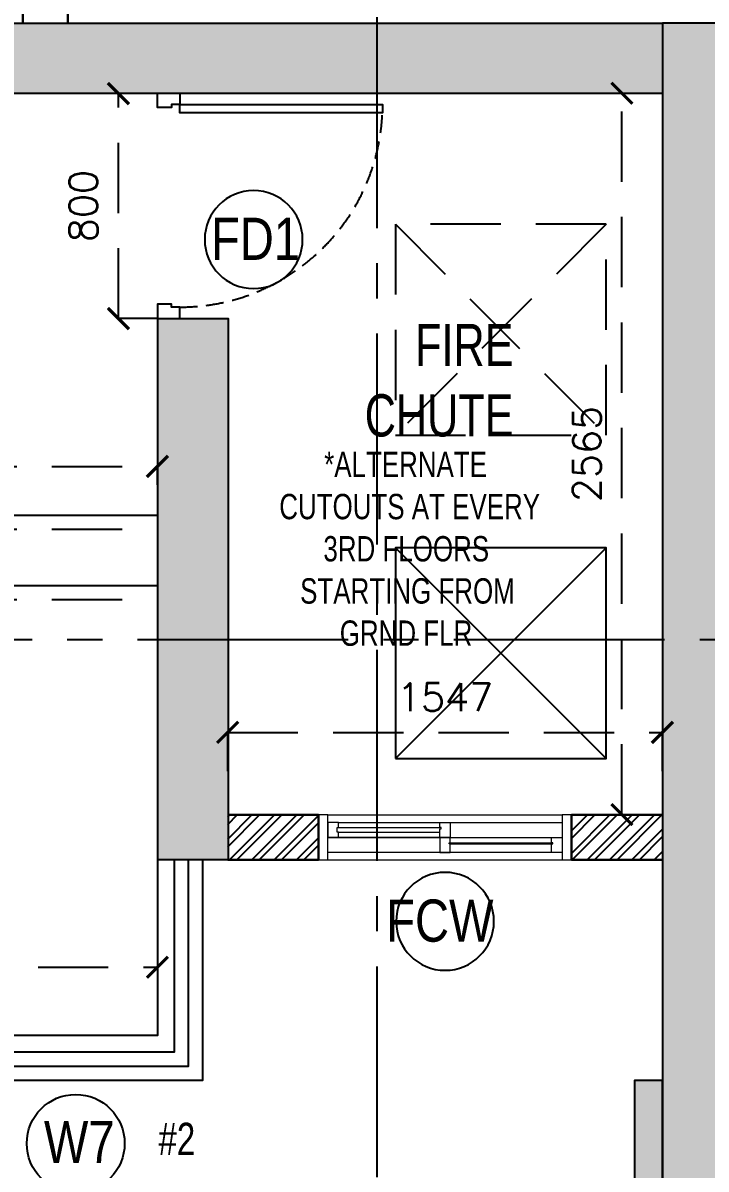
# Model space of a CAD drawing. Header units: millimetres. Extents: x 1180970 to 1231451, y -5737889 to -5695638.
# Drawn here: x 1213337 to 1215768, y -5719449 to -5715374 of the extents above; entities that cross this region are included whole.
import ezdxf
from ezdxf.enums import TextEntityAlignment as Align

# ---------------------------------------------------------------- set-up
doc = ezdxf.new("R2010")
doc.units = ezdxf.units.MM
doc.header["$LTSCALE"] = 1000
doc.header["$MEASUREMENT"] = 0
for name, pattern in [('AUDIT_D_120904163729-0', [0]), ('T8 - GROUND FLOOR CORE$0$$0$HIDDEN', [0.375, 0.25, -0.125]), ('T8 - GROUND FLOOR CORE$0$DASHED2', [0.375, 0.25, -0.125]), ('T8 - GROUND FLOOR CORE$0$HIDDEN', [0.375, 0.25, -0.125]), ('T8 - GROUND FLOOR CORE$0$T10-TYPICAL FLOOR CORE$0$HIDDEN', [0.375, 0.25, -0.125]), ('T8_REFUGE COLUMNS$0$CENTER2', [1.125, 0.75, -0.125, 0.125, -0.125])]:
    doc.linetypes.add(name, pattern=pattern)
doc.layers.get('0').update_dxf_attribs({"linetype": 'AUDIT_D_120904163729-0'})
for name, color, linetype, lineweight in [('3BHK-A$1$$1$A-WALL- 160', 6, 'Continuous', 30), ('T8 - GROUND FLOOR CORE$0$a-Text', 4, 'Continuous', 0), ('T8 - GROUND FLOOR CORE$0$A-WALL- 160', 6, 'Continuous', 30), ('T8 - GROUND FLOOR CORE$0$Window', 4, 'Continuous', 20), ('T8(T9 IS SIMILAR) - GROUND FLOOR - DIMENSION & TEXTING$0$R0-18-10-2014-T1-1st Podium Floor Plan$0$Text', 2, 'Continuous', 0), ('T8(T9 IS SIMILAR) - GROUND FLOOR$0$D&W', 8, 'Continuous', 25)]:
    doc.layers.add(name, color=color, linetype=linetype, lineweight=lineweight)
for name, color, linetype in [('T8 - GROUND FLOOR CORE$0$A-DIMENSIONS', 2, 'T8 - GROUND FLOOR CORE$0$HIDDEN'), ('T8 - GROUND FLOOR CORE$0$A-DOOR-FULL', 2, 'Continuous'), ('T8 - GROUND FLOOR CORE$0$A-FINISHED STAIRS', 1, 'Continuous'), ('T8 - GROUND FLOOR CORE$0$A-UNFINISHED STAIRS', 30, 'T8 - GROUND FLOOR CORE$0$DASHED2'), ('T8 - GROUND FLOOR CORE$0$a-window-no', 125, 'Continuous'), ('T8 - GROUND FLOOR CORE$0$BEAM', 5, 'T8 - GROUND FLOOR CORE$0$HIDDEN'), ('T8 - GROUND FLOOR CORE$0$T10-TYPICAL FLOOR CORE$0$A-SLAB SUNK-AC LEDGES', 251, 'T8 - GROUND FLOOR CORE$0$T10-TYPICAL FLOOR CORE$0$HIDDEN'), ('T8_REFUGE COLUMNS$0$A-CENTERLINE', 193, 'T8_REFUGE COLUMNS$0$CENTER2'), ('T8_REFUGE COLUMNS$0$A-RCC COLS', 3, 'Continuous'), ('T8_REFUGE COLUMNS$0$A-SHEAR WALL THICKENING', 3, 'Continuous')]:
    doc.layers.add(name, color=color, linetype=linetype)
doc.layers.add('T8_REFUGE COLUMNS$0$COL-HATCH', color=7, linetype='Continuous', lineweight=25, true_color=0xa3a3a3)
doc.styles.add('T8 - GROUND FLOOR CORE$0$ARIAL ARROW', font='swisscl.ttf')
doc.styles.add('T8 - GROUND FLOOR CORE$0$LODHA STANDERD', font='sanss___.ttf')
doc.styles.add('T8 - GROUND FLOOR CORE$0$Romans 1', font='romans.shx', dxfattribs={"height": 100})
doc.styles.add('T8(T9 IS SIMILAR) - GROUND FLOOR - DIMENSION & TEXTING$0$ARIAL ARROW', font='swisscl.ttf')
doc.dimstyles.new('T8 - GROUND FLOOR CORE$0$ALPINE S', dxfattribs={"dimscale": 0, "dimtxt": 100, "dimasz": 75, "dimexe": 0, "dimexo": 0, "dimgap": 75, "dimtad": 1, "dimdec": 0, "dimzin": 0, "dimdsep": 46, "dimtxsty": 'T8 - GROUND FLOOR CORE$0$Romans 1', "dimblk": 'T8 - GROUND FLOOR CORE$0$_ArchTick', "dimcen": 0.09, "dimclrd": 256, "dimclre": 256, "dimclrt": 7, "dimadec": 0, "dimazin": 0, "dimtfac": 1, "dimtdec": 0, "dimtofl": 0, "dimtmove": 1, "dimatfit": 0, "dimldrblk": 'T8 - GROUND FLOOR CORE$0$_Open90', "dimfxl": 1, "dimtolj": 1, "dimtzin": 0, "dimarcsym": 0})

# ---------------------------------------------------------------- blocks, each defined once
blk = doc.blocks.new('3BHK-A')
at = {"layer": '3BHK-A$1$$1$A-WALL- 160', "linetype": 'ByBlock', "elevation": -0.5}
blk.add_lwpolyline([(1199207.4, -5715374.9), (1199207.4, -5715255), (1199047.4, -5715255), (1199047.4, -5715374.9)], dxfattribs=at)
blk = doc.blocks.new('T8_REFUGE COLUMNS$0$A$C277F3394')
at = {"layer": 'T8_REFUGE COLUMNS$0$A-SHEAR WALL THICKENING', "linetype": 'ByBlock', "true_color": 0xa3a3a3}
h = blk.add_hatch(color=253, dxfattribs=at)
h.dxf.hatch_style = 1
h.paths.add_polyline_path([(10420.3, -385.5), (10520.2, -385.5), (10520.2, 90.8), (10420.3, 90.8)])
at = {"layer": 'T8_REFUGE COLUMNS$0$A-SHEAR WALL THICKENING', "linetype": 'ByBlock'}
blk.add_lwpolyline([(10420.3, -385.5), (10520.2, -385.5), (10520.2, 90.8), (10420.3, 90.8)], close=True, dxfattribs=at)
blk = doc.blocks.new('T8_REFUGE COLUMNS$0$A$C46A13422')
at = {"layer": 'T8_REFUGE COLUMNS$0$A-SHEAR WALL THICKENING', "linetype": 'ByBlock'}
blk.add_blockref('T8_REFUGE COLUMNS$0$A$C277F3394', (-5609.8, -7500), dxfattribs=at)
blk = doc.blocks.new('T8_REFUGE COLUMNS')
at = {"layer": 'T8_REFUGE COLUMNS$0$COL-HATCH', "linetype": 'ByBlock'}
h = blk.add_hatch(color=256, dxfattribs=at)
h.dxf.hatch_style = 1
h.paths.add_polyline_path([(1215612.1, -5715624.9), (1207452.1, -5715624.9), (1207452.1, -5715374.9), (1215612.1, -5715374.9)])
h = blk.add_hatch(color=256, dxfattribs=at)
h.dxf.hatch_style = 1
h.paths.add_polyline_path([(1215612.1, -5719609.9), (1215862.1, -5719609.9), (1215862.1, -5715374.9), (1215612.1, -5715374.9)])
h = blk.add_hatch(color=256, dxfattribs=at)
h.dxf.hatch_style = 1
h.paths.add_polyline_path([(1214067.1, -5718349.9), (1213817.1, -5718349.9), (1213817.1, -5716424.9), (1214067.1, -5716424.9)])
at = {"layer": 'T8_REFUGE COLUMNS$0$A-CENTERLINE'}
for p, q in [((1214597.1, -5722853.5), (1214597.1, -5698299.6)), ((1223494.9, -5717567.4), (1182495.9, -5717567.4))]:
    blk.add_line(p, q, dxfattribs=at)
at = {"layer": 'T8_REFUGE COLUMNS$0$A-RCC COLS', "linetype": 'ByBlock'}
for points in [[(1215612.1, -5715624.9), (1207452.1, -5715624.9), (1207452.1, -5715374.9), (1215612.1, -5715374.9)], [(1215612.1, -5719609.9), (1215862.1, -5719609.9), (1215862.1, -5715374.9), (1215612.1, -5715374.9)], [(1214067.1, -5718349.9), (1213817.1, -5718349.9), (1213817.1, -5716424.9), (1214067.1, -5716424.9)]]:
    blk.add_lwpolyline(points, close=True, dxfattribs=at)
blk.add_blockref('T8_REFUGE COLUMNS$0$A$C46A13422', (1210702.1, -5711724.9), dxfattribs=at)
blk = doc.blocks.new('*U188')
for points in [[(0, 0), (0, 720.4), (30, 720.4), (30, 0)], [(-40, 0), (0, 0), (0, -30), (10, -30), (10, -80), (-40, -80)], [(760.4, 0), (720.4, 0), (720.4, -30), (710.4, -30), (710.4, -80), (760.4, -80)]]:
    blk.add_lwpolyline(points, close=True)
at = {"color": 0, "linetype": 'ByBlock', "ltscale": 0.25}
blk.add_arc((-1.1, -0.4), 721.5, 0.0347, 87.627, dxfattribs=at)
blk = doc.blocks.new('T8 - GROUND FLOOR CORE$0$WINDOW TAG')
at = {"layer": 'T8 - GROUND FLOOR CORE$0$a-window-no'}
blk.add_circle((0, 0), 174.1, dxfattribs=at)
at = {"layer": 'T8 - GROUND FLOOR CORE$0$a-window-no', "style": 'T8 - GROUND FLOOR CORE$0$LODHA STANDERD'}
blk.add_attdef('WINDOW', text='', height=150, dxfattribs=at).set_placement((11.3, 2.8), align=Align.MIDDLE_CENTER)
blk = doc.blocks.new('T8 - GROUND FLOOR CORE$0$1500-flat-1')
at = {"layer": 'T8 - GROUND FLOOR CORE$0$Window', "color": 1, "lineweight": 13}
for p, q in [((1149675.6, -5694418.8), (1148842.5, -5694418.8)), ((1149240.3, -5694418.8), (1148880, -5694418.8)), ((1148880, -5694445.5), (1149675.6, -5694445.5)), ((1149307.5, -5694498.8), (1148842.5, -5694498.8)), ((1149240.3, -5694498.8), (1148880, -5694498.8)), ((1149638.1, -5694498.8), (1149277.8, -5694498.8)), ((1149277.8, -5694498.8), (1149675.6, -5694498.8)), ((1149638.1, -5694552.2), (1148842.5, -5694552.2)), ((1149675.6, -5694578.8), (1148842.5, -5694578.8))]:
    blk.add_line(p, q, dxfattribs=at)
at = {"layer": 'T8 - GROUND FLOOR CORE$0$Window', "color": 5, "lineweight": 13}
for p, q in [((1149240.3, -5694475.7), (1148880, -5694475.7)), ((1149240.3, -5694480.2), (1148880, -5694480.2)), ((1149638.1, -5694517.4), (1149277.8, -5694517.4)), ((1149638.1, -5694533.6), (1149277.8, -5694533.6))]:
    blk.add_line(p, q, dxfattribs=at)
at = {"layer": 'T8 - GROUND FLOOR CORE$0$Window', "color": 4, "lineweight": 13}
for points in [[(1148842.5, -5694418.8), (1148809.5, -5694418.8), (1148809.5, -5694578.8), (1148842.5, -5694578.8)], [(1149708.6, -5694418.8), (1149675.6, -5694418.8), (1149675.6, -5694578.8), (1149708.6, -5694578.8)], [(1148880, -5694480.2), (1148880, -5694498.8), (1148842.5, -5694498.8), (1148842.5, -5694445.5), (1148880, -5694445.5), (1148880, -5694475.7), (1148875.5, -5694475.7), (1148875.5, -5694480.2)], [(1149240.3, -5694480.2), (1149240.3, -5694498.8), (1149277.8, -5694498.8), (1149277.8, -5694445.5), (1149240.3, -5694445.5), (1149240.3, -5694475.7), (1149244.8, -5694475.7), (1149244.8, -5694480.2)], [(1149277.8, -5694533.6), (1149277.8, -5694552.2), (1149240.3, -5694552.2), (1149240.3, -5694498.8), (1149277.8, -5694498.8), (1149277.8, -5694529.1), (1149273.3, -5694529.1), (1149273.3, -5694533.6)], [(1149638.1, -5694533.6), (1149638.1, -5694552.2), (1149675.6, -5694552.2), (1149675.6, -5694498.8), (1149638.1, -5694498.8), (1149638.1, -5694517.4), (1149642.6, -5694517.4), (1149642.6, -5694533.6)]]:
    blk.add_lwpolyline(points, close=True, dxfattribs=at)
blk = doc.blocks.new('T8 - GROUND FLOOR CORE$0$_ArchTick')
at = {"color": 0, "linetype": 'ByBlock', "const_width": 0.15}
blk.add_lwpolyline([(-0.5, -0.5), (0.5, 0.5)], dxfattribs=at)
blk = doc.blocks.new('*D192')
at = {"layer": 'T8 - GROUND FLOOR CORE$0$A-DIMENSIONS', "linetype": 'T8 - GROUND FLOOR CORE$0$HIDDEN', "lineweight": -2, "transparency": 16777216}
for p, q in [((1212265.9, -5718719.2), (1212265.9, -5718731.4)), ((1213815.7, -5718719.2), (1213815.7, -5718731.4))]:
    blk.add_line(p, q, dxfattribs=at)
at = {"layer": 'T8 - GROUND FLOOR CORE$0$A-DIMENSIONS', "lineweight": -2, "transparency": 16777216}
blk.add_line((1212265.9, -5718731.4), (1213815.7, -5718731.4), dxfattribs=at)
at = {"layer": 'T8 - GROUND FLOOR CORE$0$A-DIMENSIONS', "linetype": 'ByBlock', "lineweight": -2, "transparency": 16777216, "xscale": 75, "yscale": 75, "zscale": 75, "rotation": 180}
blk.add_blockref('T8 - GROUND FLOOR CORE$0$_ArchTick', (1212265.9, -5718731.4), dxfattribs=at)
at = {"layer": 'T8 - GROUND FLOOR CORE$0$A-DIMENSIONS', "linetype": 'ByBlock', "lineweight": -2, "transparency": 16777216, "xscale": 75, "yscale": 75, "zscale": 75}
blk.add_blockref('T8 - GROUND FLOOR CORE$0$_ArchTick', (1213815.7, -5718731.4), dxfattribs=at)
at = {"layer": 'T8 - GROUND FLOOR CORE$0$A-DIMENSIONS', "color": 7, "linetype": 'ByBlock', "transparency": 16777216, "insert": (1213040.8, -5718606.4), "char_height": 100, "attachment_point": 5, "style": 'T8 - GROUND FLOOR CORE$0$Romans 1'}
blk.add_mtext('\\A1;1550', dxfattribs=at)
blk = doc.blocks.new('T8 - GROUND FLOOR CORE$0$_Open90')
at = {"color": 0, "linetype": 'ByBlock', "lineweight": -2}
for p, q in [((0, 0), (-1, 0)), ((-0.5, 0.5), (0, 0)), ((0, 0), (-0.5, -0.5))]:
    blk.add_line(p, q, dxfattribs=at)
blk = doc.blocks.new('*D194')
at = {"layer": 'T8 - GROUND FLOOR CORE$0$A-DIMENSIONS', "linetype": 'T8 - GROUND FLOOR CORE$0$HIDDEN', "lineweight": -2, "transparency": 16777216}
for p, q in [((1214065.7, -5718034.7), (1214065.7, -5717896.4)), ((1215612.3, -5718034.7), (1215612.3, -5717896.4))]:
    blk.add_line(p, q, dxfattribs=at)
at = {"layer": 'T8 - GROUND FLOOR CORE$0$A-DIMENSIONS', "lineweight": -2, "transparency": 16777216}
blk.add_line((1214065.7, -5717896.4), (1215612.3, -5717896.4), dxfattribs=at)
at = {"layer": 'T8 - GROUND FLOOR CORE$0$A-DIMENSIONS', "linetype": 'ByBlock', "lineweight": -2, "transparency": 16777216, "xscale": 75, "yscale": 75, "zscale": 75, "rotation": 180}
blk.add_blockref('T8 - GROUND FLOOR CORE$0$_ArchTick', (1214065.7, -5717896.4), dxfattribs=at)
at = {"layer": 'T8 - GROUND FLOOR CORE$0$A-DIMENSIONS', "linetype": 'ByBlock', "lineweight": -2, "transparency": 16777216, "xscale": 75, "yscale": 75, "zscale": 75}
blk.add_blockref('T8 - GROUND FLOOR CORE$0$_ArchTick', (1215612.3, -5717896.4), dxfattribs=at)
at = {"layer": 'T8 - GROUND FLOOR CORE$0$A-DIMENSIONS', "color": 7, "linetype": 'ByBlock', "transparency": 16777216, "insert": (1214839, -5717771.4), "char_height": 100, "attachment_point": 5, "style": 'T8 - GROUND FLOOR CORE$0$Romans 1'}
blk.add_mtext('\\A1;1547', dxfattribs=at)
blk = doc.blocks.new('*D195')
at = {"layer": 'T8 - GROUND FLOOR CORE$0$A-DIMENSIONS', "linetype": 'T8 - GROUND FLOOR CORE$0$HIDDEN', "lineweight": -2, "transparency": 16777216}
for p, q in [((1215450.2, -5715624), (1215468.1, -5715624)), ((1215450.2, -5718188.9), (1215468.1, -5718188.9))]:
    blk.add_line(p, q, dxfattribs=at)
at = {"layer": 'T8 - GROUND FLOOR CORE$0$A-DIMENSIONS', "lineweight": -2, "transparency": 16777216}
blk.add_line((1215468.1, -5718188.9), (1215468.1, -5715624), dxfattribs=at)
at = {"layer": 'T8 - GROUND FLOOR CORE$0$A-DIMENSIONS', "linetype": 'ByBlock', "lineweight": -2, "transparency": 16777216, "xscale": 75, "yscale": 75, "zscale": 75}
for p, rotation in [((1215468.1, -5715624), 90), ((1215468.1, -5718188.9), 270)]:
    blk.add_blockref('T8 - GROUND FLOOR CORE$0$_ArchTick', p, dxfattribs=dict(at, rotation=rotation))
at = {"layer": 'T8 - GROUND FLOOR CORE$0$A-DIMENSIONS', "color": 7, "linetype": 'ByBlock', "transparency": 16777216, "insert": (1215343.1, -5716906.5), "char_height": 100, "attachment_point": 5, "rotation": 90, "style": 'T8 - GROUND FLOOR CORE$0$Romans 1'}
blk.add_mtext('\\A1;2565', dxfattribs=at)
blk = doc.blocks.new('*D239')
at = {"layer": 'T8 - GROUND FLOOR CORE$0$A-DIMENSIONS', "linetype": 'T8 - GROUND FLOOR CORE$0$HIDDEN', "lineweight": -2, "transparency": 16777216}
for p, q in [((1212315.6, -5717016), (1212315.6, -5716951)), ((1213815.7, -5717016), (1213815.7, -5716951))]:
    blk.add_line(p, q, dxfattribs=at)
at = {"layer": 'T8 - GROUND FLOOR CORE$0$A-DIMENSIONS', "lineweight": -2, "transparency": 16777216}
blk.add_line((1212315.6, -5716951), (1213815.7, -5716951), dxfattribs=at)
at = {"layer": 'T8 - GROUND FLOOR CORE$0$A-DIMENSIONS', "linetype": 'ByBlock', "lineweight": -2, "transparency": 16777216, "xscale": 75, "yscale": 75, "zscale": 75, "rotation": 180}
blk.add_blockref('T8 - GROUND FLOOR CORE$0$_ArchTick', (1212315.6, -5716951), dxfattribs=at)
at = {"layer": 'T8 - GROUND FLOOR CORE$0$A-DIMENSIONS', "linetype": 'ByBlock', "lineweight": -2, "transparency": 16777216, "xscale": 75, "yscale": 75, "zscale": 75}
blk.add_blockref('T8 - GROUND FLOOR CORE$0$_ArchTick', (1213815.7, -5716951), dxfattribs=at)
at = {"layer": 'T8 - GROUND FLOOR CORE$0$A-DIMENSIONS', "color": 7, "linetype": 'ByBlock', "transparency": 16777216, "insert": (1213065.7, -5716826), "char_height": 100, "attachment_point": 5, "style": 'T8 - GROUND FLOOR CORE$0$Romans 1'}
blk.add_mtext('\\A1;1500', dxfattribs=at)
blk = doc.blocks.new('*D240')
at = {"layer": 'T8 - GROUND FLOOR CORE$0$A-DIMENSIONS', "linetype": 'T8 - GROUND FLOOR CORE$0$HIDDEN', "lineweight": -2, "transparency": 16777216}
for p, q in [((1213815.7, -5715624.9), (1213677, -5715624.9)), ((1213817.1, -5716424.9), (1213677, -5716424.9))]:
    blk.add_line(p, q, dxfattribs=at)
at = {"layer": 'T8 - GROUND FLOOR CORE$0$A-DIMENSIONS', "lineweight": -2, "transparency": 16777216}
blk.add_line((1213677, -5716424.9), (1213677, -5715624.9), dxfattribs=at)
at = {"layer": 'T8 - GROUND FLOOR CORE$0$A-DIMENSIONS', "linetype": 'ByBlock', "lineweight": -2, "transparency": 16777216, "xscale": 75, "yscale": 75, "zscale": 75}
for p, rotation in [((1213677, -5715624.9), 90), ((1213677, -5716424.9), 270)]:
    blk.add_blockref('T8 - GROUND FLOOR CORE$0$_ArchTick', p, dxfattribs=dict(at, rotation=rotation))
at = {"layer": 'T8 - GROUND FLOOR CORE$0$A-DIMENSIONS', "color": 7, "linetype": 'ByBlock', "transparency": 16777216, "insert": (1213552, -5716024.9), "char_height": 100, "attachment_point": 5, "rotation": 90, "style": 'T8 - GROUND FLOOR CORE$0$Romans 1'}
blk.add_mtext('\\A1;800', dxfattribs=at)
blk = doc.blocks.new('T8(T9 IS SIMILAR) - GROUND FLOOR - DIMENSION & TEXTING')
at = {"layer": 'T8(T9 IS SIMILAR) - GROUND FLOOR - DIMENSION & TEXTING$0$R0-18-10-2014-T1-1st Podium Floor Plan$0$Text', "insert": (1213950.2, -5719284.7, 0), "char_height": 114.75, "width": 1361.984, "attachment_point": 3, "style": 'T8(T9 IS SIMILAR) - GROUND FLOOR - DIMENSION & TEXTING$0$ARIAL ARROW'}
blk.add_mtext('#2', dxfattribs=at)
blk = doc.blocks.new('T8 - GROUND FLOOR CORE')
at = {"layer": 'T8 - GROUND FLOOR CORE$0$T10-TYPICAL FLOOR CORE$0$A-SLAB SUNK-AC LEDGES', "linetype": 'ByBlock'}
h = blk.add_hatch(dxfattribs=at)
h.set_pattern_fill('ANSI32', color=256, scale=150)
h.paths.add_polyline_path([(1215612, -5718349.9), (1215288.4, -5718349.9), (1215288.4, -5718190.1), (1215612, -5718190.1)])
h.paths.add_polyline_path([(1214389.3, -5718190.1), (1214065.7, -5718190.1), (1214065.7, -5718349.9), (1214389.3, -5718349.9)])
at = {"linetype": 'T8 - GROUND FLOOR CORE$0$$0$HIDDEN'}
for p, q in [((1214662.3, -5716089.9), (1215412.3, -5716839.9)), ((1215412.3, -5716089.9), (1214662.3, -5716839.9))]:
    blk.add_line(p, q, dxfattribs=at)
at = {"linetype": 'ByBlock'}
for p, q in [((1214662.3, -5717239.9), (1215412.3, -5717989.9)), ((1215412.3, -5717239.9), (1214662.3, -5717989.9))]:
    blk.add_line(p, q, dxfattribs=at)
at = {"linetype": 'T8 - GROUND FLOOR CORE$0$$0$HIDDEN'}
blk.add_lwpolyline([(1214662.3, -5716839.9), (1215412.3, -5716839.9), (1215412.3, -5716089.9), (1214662.3, -5716089.9)], close=True, dxfattribs=at)
at = {"linetype": 'ByBlock'}
blk.add_lwpolyline([(1214662.3, -5717989.9), (1215412.3, -5717989.9), (1215412.3, -5717239.9), (1214662.3, -5717239.9)], close=True, dxfattribs=at)
at = {"layer": 'T8 - GROUND FLOOR CORE$0$A-FINISHED STAIRS'}
for p, q in [((1212315.6, -5717124), (1213815.7, -5717124)), ((1212315.6, -5717374), (1213815.7, -5717374))]:
    blk.add_line(p, q, dxfattribs=at)
at = {"layer": 'T8 - GROUND FLOOR CORE$0$A-UNFINISHED STAIRS', "linetype": 'T8 - GROUND FLOOR CORE$0$HIDDEN'}
for p, q in [((1212315.6, -5717174), (1213815.7, -5717174)), ((1212315.6, -5717424), (1213815.7, -5717424))]:
    blk.add_line(p, q, dxfattribs=at)
at = {"layer": 'T8 - GROUND FLOOR CORE$0$A-WALL- 160', "linetype": 'ByBlock'}
for p, q in [((1214389.3, -5718190.1), (1214065.7, -5718189.9)), ((1214389.3, -5718350.1), (1214389.3, -5718190.1)), ((1215288.4, -5718190.1), (1215612, -5718189.9)), ((1215288.4, -5718350.1), (1215288.4, -5718190.1)), ((1214389.3, -5718350.1), (1214065.7, -5718349.9)), ((1215288.4, -5718350.1), (1215612, -5718349.9))]:
    blk.add_line(p, q, dxfattribs=at)
at = {"layer": 'T8 - GROUND FLOOR CORE$0$BEAM', "linetype": 'ByBlock'}
for points in [[(1213975.7, -5718349.9), (1213975.7, -5719134), (1212742.1, -5719134)], [(1213815.7, -5718349.9), (1213815.7, -5718974), (1212742.1, -5718974)], [(1213925.7, -5718349.9), (1213925.7, -5719084), (1212742.1, -5719084)], [(1213875.7, -5718349.9), (1213875.7, -5719034), (1212742.1, -5719034)]]:
    blk.add_lwpolyline(points, dxfattribs=at)
at = {"layer": 'T8 - GROUND FLOOR CORE$0$A-DOOR-FULL', "linetype": 'T8 - GROUND FLOOR CORE$0$HIDDEN', "rotation": 270}
blk.add_blockref('*U188', (1213895.7, -5715664), dxfattribs=at)
at = {"layer": 'T8 - GROUND FLOOR CORE$0$A-WALL- 160', "rotation": 180}
blk.add_blockref('T8 - GROUND FLOOR CORE$0$1500-flat-1', (2364097.9, -11412768.9), dxfattribs=at)
at = {"layer": 'T8 - GROUND FLOOR CORE$0$a-window-no'}
ref = blk.add_blockref('T8 - GROUND FLOOR CORE$0$WINDOW TAG', (1214158.1, -5716144.2, -0.7), dxfattribs=dict(at, xscale=-1))
ref.add_attrib('WINDOW', 'FD1', dxfattribs={"height": 150, "style": 'T8 - GROUND FLOOR CORE$0$LODHA STANDERD', "width": 0.8}).set_placement((1214164.8, -5716141.4, -0.7), align=Align.MIDDLE_CENTER)
ref = blk.add_blockref('T8 - GROUND FLOOR CORE$0$WINDOW TAG', (1214839, -5718568.5), dxfattribs=dict(at, xscale=-1))
ref.add_attrib('WINDOW', 'FCW', dxfattribs={"height": 150, "style": 'T8 - GROUND FLOOR CORE$0$LODHA STANDERD', "width": 0.8}).set_placement((1214820.5, -5718565.8), align=Align.MIDDLE_CENTER)
ref = blk.add_blockref('T8 - GROUND FLOOR CORE$0$WINDOW TAG', (1213525, -5719358.1, 0.7), dxfattribs=at)
ref.add_attrib('WINDOW', 'W7', dxfattribs={"height": 150, "style": 'T8 - GROUND FLOOR CORE$0$LODHA STANDERD', "width": 0.8}).set_placement((1213537.7, -5719353, 0.7), align=Align.MIDDLE_CENTER)
at = {"layer": 'T8 - GROUND FLOOR CORE$0$a-Text', "linetype": 'ByBlock', "insert": (1215082.6, -5716846.3), "char_height": 150, "width": 821.633, "attachment_point": 9, "style": 'T8 - GROUND FLOOR CORE$0$ARIAL ARROW'}
blk.add_mtext('FIRE CHUTE', dxfattribs=at)
at = {"layer": 'T8 - GROUND FLOOR CORE$0$a-Text', "linetype": 'ByBlock', "insert": (1214216.1, -5716898.5), "char_height": 90, "attachment_point": 1, "style": 'T8 - GROUND FLOOR CORE$0$ARIAL ARROW'}
blk.add_mtext_dynamic_manual_height_columns('\\pi192.87618;*ALTERNATE \\P\\pi33.22349;CUTOUTS AT EVERY \\P\\pi190.13371;3RD FLOORS \\P\\pi107.38797;STARTING FROM \\P\\pi248.37421;GRND FLR ', width=942.325, gutter_width=500, heights=[0], dxfattribs=at)
at = {"layer": 'T8 - GROUND FLOOR CORE$0$A-DIMENSIONS', "linetype": 'ByBlock'}
for base, p1, p2, picture, middle in [((1213677, -5715624.9), (1213817.1, -5716424.9), (1213815.7, -5715624.9), '*D240', (1213552, -5716024.9)), ((1215468.1, -5715624), (1215450.2, -5718188.9), (1215450.2, -5715624), '*D195', (1215343.1, -5716906.5))]:
    dim = blk.add_linear_dim(base=base, p1=p1, p2=p2, angle=90, dimstyle='T8 - GROUND FLOOR CORE$0$ALPINE S', override={"dimscale": 1, "dimfxl": 5, "dimarcsym": 1}, dxfattribs=at)
    dim.commit()
    dim.dimension.update_dxf_attribs({"geometry": picture, "text_midpoint": middle})
for base, p1, p2, picture, middle in [((1213815.7, -5716951), (1212315.6, -5717016), (1213815.7, -5717016), '*D239', (1213065.7, -5716826)), ((1215612.3, -5717896.4), (1214065.7, -5718034.7), (1215612.3, -5718034.7), '*D194', (1214839, -5717771.4)), ((1213815.7, -5718731.4), (1212265.9, -5718719.2, 0.3), (1213815.7, -5718719.2), '*D192', (1213040.8, -5718606.4))]:
    dim = blk.add_linear_dim(base=base, p1=p1, p2=p2, dimstyle='T8 - GROUND FLOOR CORE$0$ALPINE S', override={"dimscale": 1, "dimfxl": 5, "dimarcsym": 1}, dxfattribs=at)
    dim.commit()
    dim.dimension.update_dxf_attribs({"geometry": picture, "text_midpoint": middle})
blk = doc.blocks.new('T8(T9 IS SIMILAR) - GROUND FLOOR')
at = {"layer": 'T8(T9 IS SIMILAR) - GROUND FLOOR$0$D&W', "linetype": 'ByBlock'}
for name in ['T8_REFUGE COLUMNS', 'T8 - GROUND FLOOR CORE']:
    blk.add_blockref(name, (0, 0), dxfattribs=at)
at = {"layer": 'T8(T9 IS SIMILAR) - GROUND FLOOR$0$D&W', "linetype": 'ByBlock', "xscale": -1}
blk.add_blockref('3BHK-A', (2412544.6, 0), dxfattribs=at)

msp = doc.modelspace()

# ---------------------------------------------------------------- block references
at = {"linetype": 'ByBlock'}
msp.add_blockref('T8(T9 IS SIMILAR) - GROUND FLOOR', (0, 0), dxfattribs=at)

# ---------------------------------------------------------------- next in the draw order: block references
msp.add_blockref('T8(T9 IS SIMILAR) - GROUND FLOOR - DIMENSION & TEXTING', (0, 0), dxfattribs=at)

doc.saveas('drawing.dxf')
